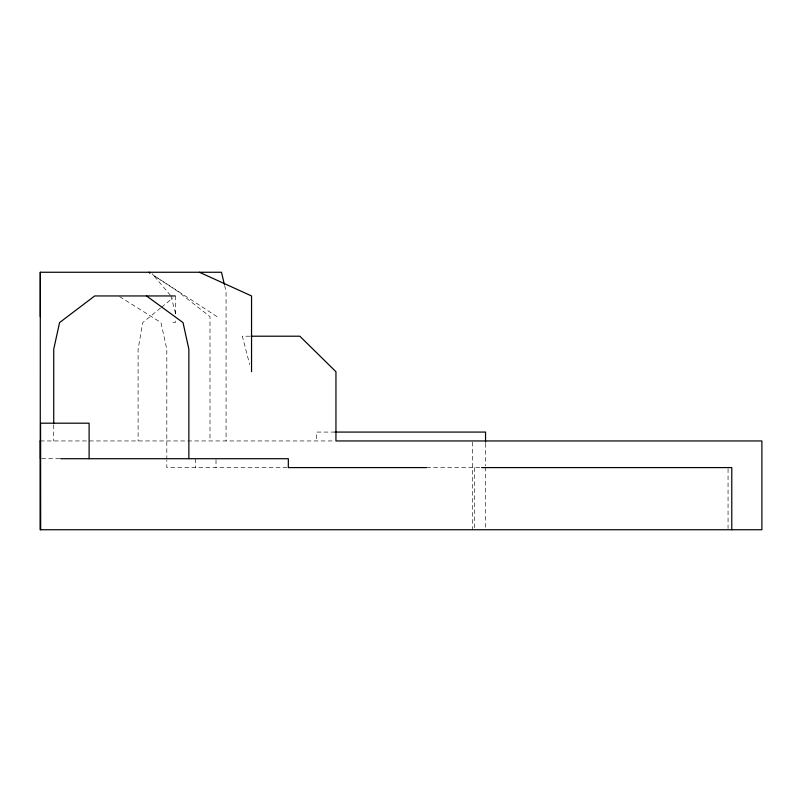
<?xml version="1.0" encoding="UTF-8"?>
<svg xmlns="http://www.w3.org/2000/svg" width="802" height="802" viewBox="0 0 802 802"><rect width="100%" height="100%" fill="white"/><g stroke="black" fill="none" stroke-linecap="round" stroke-linejoin="round"><path stroke-width="0.6" stroke-dasharray="4.01 3.01" d="M160.59 307.998L142.756 322.584L138.094 349.221L138.094 440.95M161.543 307.226L172.901 297.953M172.901 322.584L175.347 322.584L175.347 318.945M249.833 336.208L242.334 336.208L249.703 364.619M335.035 432.077L316.66 432.077L316.66 440.95M40.27 440.95L335.015 440.95M41.654 458.714L59.939 458.714M287.086 467.586L166.806 467.586L166.806 460.328M426.604 467.586L480.799 467.586M119.598 296.6L160.961 322.584L166.806 349.221L166.806 459.115M217.031 316.65L153.453 275.236L170.204 295.036M152.159 273.743L153.382 275.236L178.054 291.567L209.994 316.65L209.994 440.95M170.966 295.948L175.788 314.354M224.64 285.532L226.074 291.567L226.074 440.95M728.056 468.769L728.056 528.508M485.541 443.346L485.541 465.882M485.541 467.135L485.541 528.488M474.543 467.586L474.543 528.498M472.368 442.183L472.368 529.741M216.009 459.817L216.009 467.586M195.467 458.714L195.467 467.586M175.347 295.948L175.347 314.103M53.724 424.839L53.724 440.95"/><path stroke-width="1.2" d="M40.27 316.65L40.29 272.259L221.482 272.259L224.349 284.329M175.077 295.948L94.706 295.948L59.569 322.584L53.724 349.221L53.724 423.596M251.076 336.208L299.828 336.208L335.948 371.717L335.948 440.95L761.9 440.95L761.9 529.741L40.1 529.741L40.1 440.95M335.035 432.077L485.541 432.077L485.541 442.092M60.661 458.714L288.329 458.714L288.329 467.586L426.604 467.586M481.601 467.586L731.775 467.586L731.775 529.741M199.427 272.259L251.547 295.948L251.547 371.717M146.515 295.948L183.026 322.584L188.861 349.221L188.861 458.714M40.29 272.259L40.27 440.95M89.112 458.714L89.112 423.195L40.571 423.195L40.671 529.741M40.441 440.95L40.441 458.714M149.914 272.921L148.891 272.259L149.894 272.921"/></g></svg>
